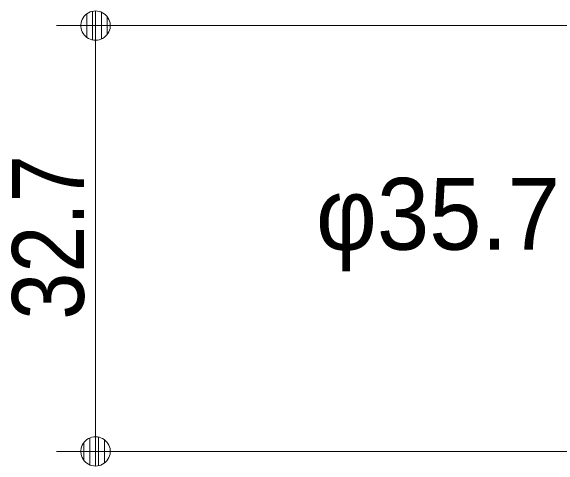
# Model space of a CAD drawing. Units: millimetres, scale not verified. Extents: x -4547 to 4547, y -2284 to 2284.
# Drawn here: x -4073.6 to -3863.3, y -1701.6 to -1526.9 of the extents above; entities that cross this region are included whole.
import ezdxf
from ezdxf.enums import TextEntityAlignment as Align

# ---------------------------------------------------------------- set-up
doc = ezdxf.new("R2010")
doc.units = ezdxf.units.MM
doc.header["$LTSCALE"] = 20
for name, color, linetype, lineweight in [('0-0_2寸法-2', 7, 'Continuous', 9), ('0-1_0', 7, 'Continuous', 9), ('0-2_2寸法-1', 7, 'Continuous', 9)]:
    doc.layers.add(name, color=color, linetype=linetype, lineweight=lineweight)
doc.styles.add('ＭＳ Ｐゴシック', font='')
doc.styles.get('ＭＳ Ｐゴシック').set_extended_font_data('MS PGothic')

# ---------------------------------------------------------------- blocks, each defined once
blk = doc.blocks.new('_Dot')
at = {"layer": '0-1_0'}
for p, q in [((7.99, 6), (-7.99, 6)), ((-10, 0), (-20, 0)), ((9.78, 2), (-9.78, 2)), ((9.16, -3.98), (-9.16, -3.98)), ((6, -7.98), (-6, -7.98))]:
    blk.add_line(p, q, dxfattribs=at)
for points in [[(10, 0), (9.92, 1.25), (9.69, 2.49), (9.3, 3.68), (8.76, 4.82), (8.09, 5.88), (7.29, 6.85), (6.37, 7.71), (5.36, 8.44), (4.26, 9.05), (3.09, 9.51), (1.87, 9.82), (0.63, 9.98), (-0.63, 9.98), (-1.87, 9.82), (-3.09, 9.51), (-4.26, 9.05), (-5.36, 8.44), (-6.37, 7.71), (-7.29, 6.85), (-8.09, 5.88), (-8.76, 4.82), (-9.3, 3.68), (-9.69, 2.49), (-9.92, 1.25), (-10, 0), (0, 0)], [(-10, 0), (-9.92, -1.25), (-9.69, -2.49), (-9.3, -3.68), (-8.76, -4.82), (-8.09, -5.88), (-7.29, -6.85), (-6.37, -7.71), (-5.36, -8.44), (-4.26, -9.05), (-3.09, -9.51), (-1.87, -9.82), (-0.63, -9.98), (0.63, -9.98), (1.87, -9.82), (3.09, -9.51), (4.26, -9.05), (5.36, -8.44), (6.37, -7.71), (7.29, -6.85), (8.09, -5.88), (8.76, -4.82), (9.3, -3.68), (9.69, -2.49), (9.92, -1.25), (10, 0), (0, 0)]]:
    blk.add_lwpolyline(points, close=True, dxfattribs=at)

msp = doc.modelspace()

# ---------------------------------------------------------------- linework, layer by layer
at = {"layer": '0-2_2寸法-1'}
for p, q in [((-3844.35, -1532.5), (-4056.1, -1532.5)), ((-4041.1, -1543.76), (-4041.1, -1684.74)), ((-3826.1, -1696), (-4056.1, -1696))]:
    msp.add_line(p, q, dxfattribs=at)

# ---------------------------------------------------------------- block references
at = {"layer": '0-2_2寸法-1', "xscale": 0.5627563, "yscale": 0.5627563}
for p, rotation in [((-4041.1, -1532.5), 90), ((-4041.1, -1696), 270)]:
    msp.add_blockref('_Dot', p, dxfattribs=dict(at, rotation=rotation))

# ---------------------------------------------------------------- texts
at = {"layer": '0-0_2寸法-2', "style": 'ＭＳ Ｐゴシック'}
msp.add_text('φ35.7', height=27.57, dxfattribs=at).set_placement((-3956.58, -1626.83), align=Align.BOTTOM_LEFT)
at = {"layer": '0-2_2寸法-1', "style": 'ＭＳ Ｐゴシック', "width": 0.9}
msp.add_text('32.7', height=27.57, rotation=90, dxfattribs=at).set_placement((-4037.31, -1645.44), align=Align.BOTTOM_LEFT)

doc.saveas('drawing.dxf')
